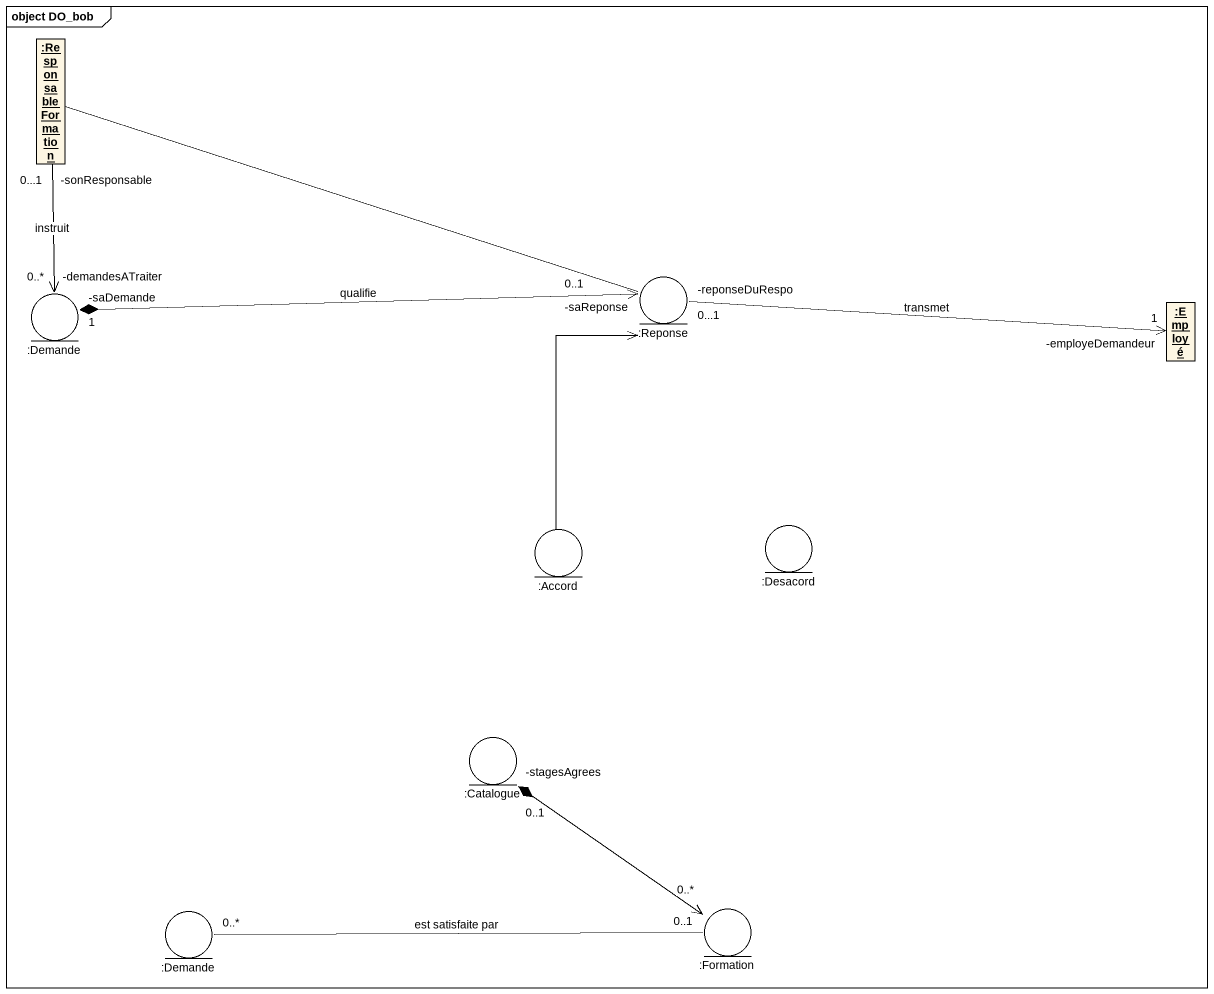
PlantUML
@startuml
mainframe object DO_bob
allowmixing
hide circle
hide empty members
object ":Responsable Formation" as Responsable_Formation
entity ":Reponse" as Reponse
entity ":Demande" as Demande
object ":Employé" as Employé
entity ":Accord" as Accord
entity ":Desacord" as Desacord
entity ":Catalogue" as Catalogue
entity ":Demande" as Demande_2
entity ":Formation" as Formation
Responsable_Formation -right- Reponse
Responsable_Formation "-sonResponsable\n0...1" --> "-demandesATraiter\n0..*" Demande : instruit
Reponse "-reponseDuRespo\n0...1" -right-> "-employeDemandeur\n1" Employé : transmet
Demande "-saDemande\n1" *-right-> "-saReponse\n0..1" Reponse : qualifie
Accord -up-> Reponse
Demande_2 "0..*" -right- "0..1" Formation : est satisfaite par
Formation "0..*" <-up-* "-stagesAgrees\n0..1" Catalogue
@enduml
